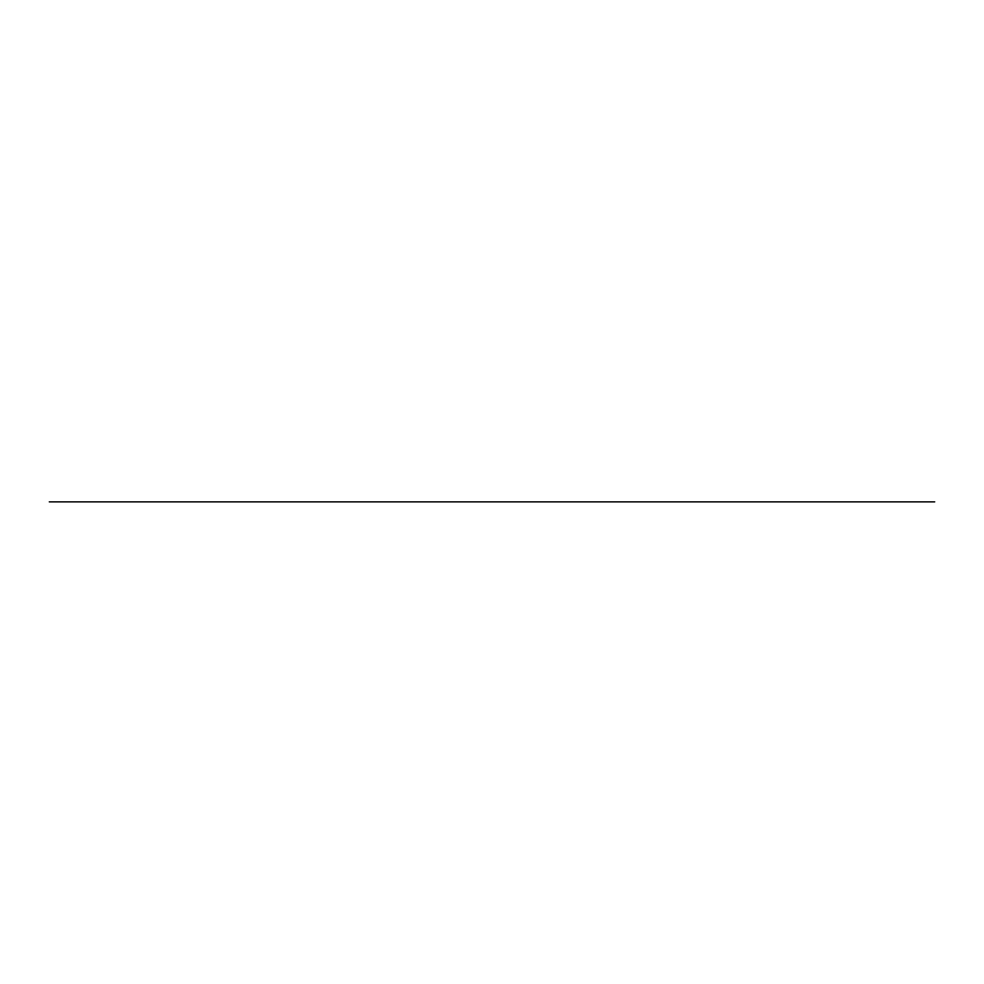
<?xml version="1.0" encoding="UTF-8"?>
<svg xmlns="http://www.w3.org/2000/svg" width="984" height="984" viewBox="0 0 984 984"><rect width="100%" height="100%" fill="white"/><g stroke="black" fill="none" stroke-linecap="round" stroke-linejoin="round"><path stroke-width="1.48" d="M49.2 501.877L934.8 501.877"/></g></svg>
